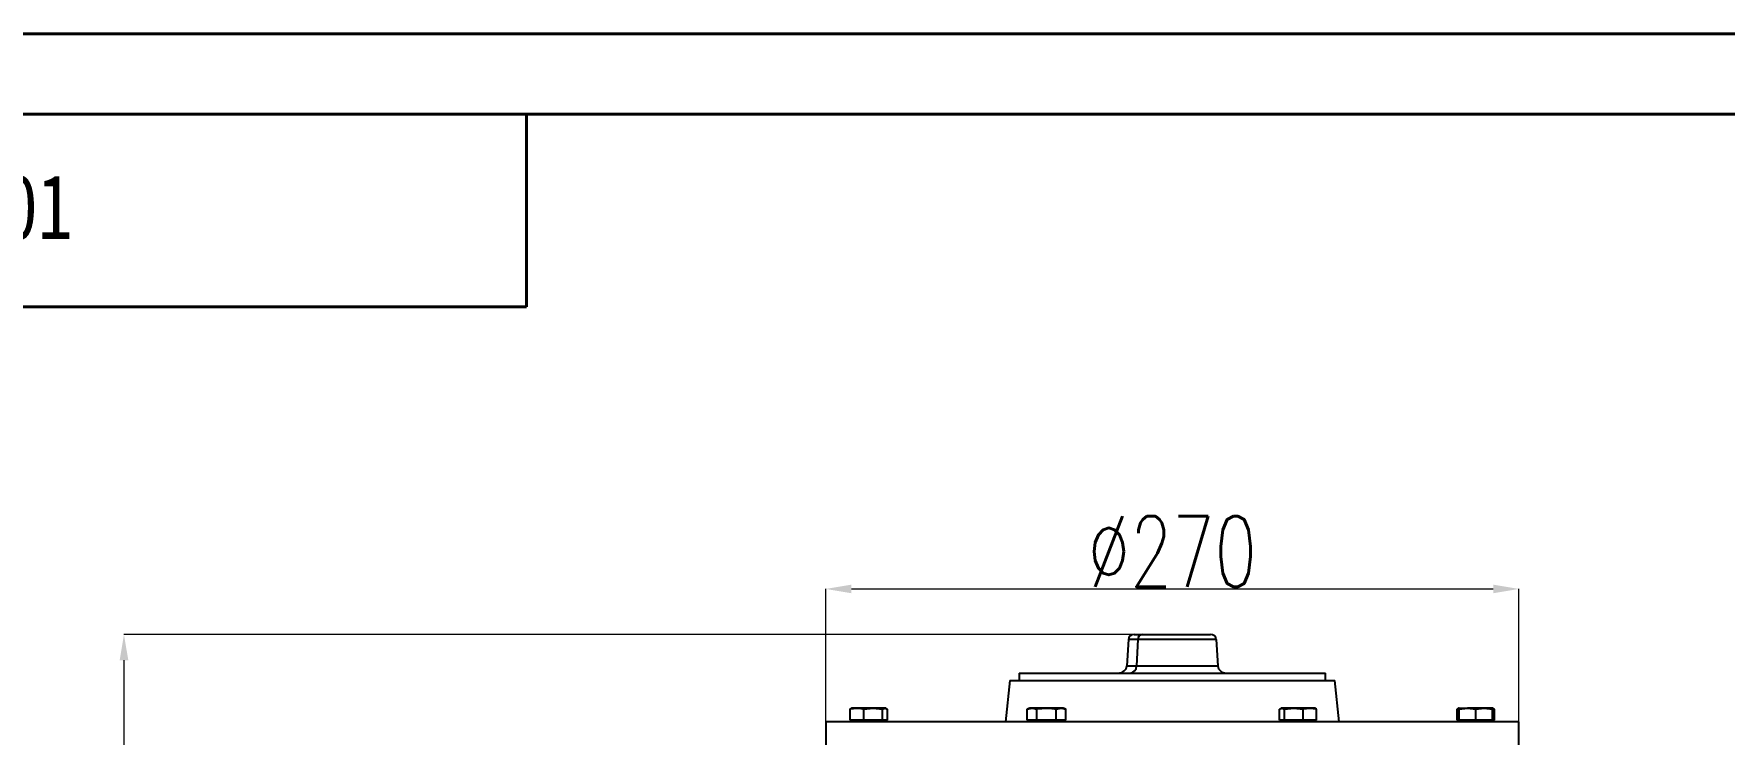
# Model space of a CAD drawing. Header units: millimetres. Extents: x 10469 to 13094, y 11322 to 13178.
# Drawn here: x 10808 to 11467, y 12906 to 13178 of the extents above; entities that cross this region are included whole.
import ezdxf

# ---------------------------------------------------------------- set-up
doc = ezdxf.new("R2010")
doc.units = ezdxf.units.MM
for name, color, linetype, lineweight in [('AM_5', 3, 'Continuous', 25), ('AM_BOR', 7, 'Continuous', 50), ('文字', 7, 'Continuous', 13), ('粗实线', 7, 'Continuous', 40)]:
    doc.layers.add(name, color=color, linetype=linetype, lineweight=lineweight)
doc.styles.add('SLDTEXTSTYLE1', font='txt.shx', dxfattribs={"width": 0.7, "bigfont": 'gbcbig.shx'})
doc.styles.add('STYLE1', font='txt.shx', dxfattribs={"width": 0.8, "height": 3, "bigfont": 'hzdx.shx'})
doc.dimstyles.new('SLDDIMSTYLE12$0', dxfattribs={"dimtxt": 12, "dimasz": 10, "dimexe": 0, "dimexo": 0.0625, "dimgap": 0.875, "dimtad": 1, "dimdec": 1, "dimlfac": 1.8, "dimrnd": 1e-09, "dimzin": 12, "dimdsep": 46, "dimtxsty": 'SLDTEXTSTYLE1', "dimcen": 0.09, "dimdle": 8.16, "dimclrd": 3, "dimclre": 3, "dimadec": 0, "dimazin": 3, "dimtfac": 1, "dimtdec": 1, "dimtofl": 0, "dimtmove": 0, "dimatfit": 3, "dimfxl": 0, "dimfrac": 2, "dimtolj": 1, "dimlwd": 5, "dimlwe": 5, "dimarcsym": 0})

# ---------------------------------------------------------------- blocks, each defined once
blk = doc.blocks.new('*D8')
at = {"layer": 'AM_5', "color": 3, "lineweight": 5, "transparency": 16777216}
blk.add_line((11562.1, 13097.24), (11713.41, 13097.24), dxfattribs=at)
at = {"layer": 'AM_5', "color": 3, "linetype": 'Continuous', "lineweight": 5, "transparency": 16777216}
for p, q in [((11713.41, 13087.24), (11713.41, 12560.62)), ((11405.52, 12550.62), (11713.41, 12550.62))]:
    blk.add_line(p, q, dxfattribs=at)
at = {"layer": 'AM_5', "color": 3, "transparency": 16777216}
for points in [[(11711.75, 13087.24), (11715.08, 13087.24), (11713.41, 13097.24)], [(11711.75, 12560.62), (11715.08, 12560.62), (11713.41, 12550.62)]]:
    blk.add_solid(points, dxfattribs=at)
at = {"layer": 'Defpoints', "color": 0, "transparency": 16777216}
for p in [(11562.04, 13097.24), (11405.45, 12550.62), (11713.41, 12550.62)]:
    blk.add_point(p, dxfattribs=at)
at = {"layer": 'AM_5', "color": 0, "transparency": 16777216, "insert": (11698.82, 12823.93), "char_height": 12, "attachment_point": 5, "rotation": 90, "style": 'SLDTEXTSTYLE1'}
blk.add_mtext('\\A1;{\\H2.28571x;545}', dxfattribs=at)
blk = doc.blocks.new('*D9')
at = {"layer": 'AM_5', "color": 3, "lineweight": 5, "transparency": 16777216}
blk.add_line((11116.78, 12900.64), (11116.78, 12962.14), dxfattribs=at)
at = {"layer": 'AM_5', "color": 3, "linetype": 'Continuous', "lineweight": 5, "transparency": 16777216}
for p, q in [((11126.78, 12962.14), (11376.78, 12962.14)), ((11386.78, 12900.64), (11386.78, 12962.14))]:
    blk.add_line(p, q, dxfattribs=at)
at = {"layer": 'AM_5', "color": 3, "transparency": 16777216}
for points in [[(11126.78, 12963.81), (11126.78, 12960.47), (11116.78, 12962.14)], [(11376.78, 12963.81), (11376.78, 12960.47), (11386.78, 12962.14)]]:
    blk.add_solid(points, dxfattribs=at)
at = {"layer": 'Defpoints', "color": 0, "transparency": 16777216}
for p in [(11386.78, 12962.14), (11116.78, 12900.58), (11386.78, 12900.58)]:
    blk.add_point(p, dxfattribs=at)
at = {"layer": 'AM_5', "color": 0, "transparency": 16777216, "insert": (11251.78, 12976.73), "char_height": 12, "attachment_point": 5, "style": 'SLDTEXTSTYLE1'}
blk.add_mtext('\\A1;{\\H2.28571x;%%C270}', dxfattribs=at)
blk = doc.blocks.new('*D10')
at = {"layer": 'AM_5', "color": 3, "lineweight": 5, "transparency": 16777216}
blk.add_line((11237.8, 12944.4), (10843.4, 12944.4), dxfattribs=at)
at = {"layer": 'AM_5', "color": 3, "linetype": 'Continuous', "lineweight": 5, "transparency": 16777216}
for p, q in [((10843.4, 12934.4), (10843.4, 12620.62)), ((11249.48, 12610.62), (10843.4, 12610.62))]:
    blk.add_line(p, q, dxfattribs=at)
at = {"layer": 'AM_5', "color": 3, "transparency": 16777216}
for points in [[(10841.73, 12934.4), (10845.07, 12934.4), (10843.4, 12944.4)], [(10841.73, 12620.62), (10845.07, 12620.62), (10843.4, 12610.62)]]:
    blk.add_solid(points, dxfattribs=at)
at = {"layer": 'Defpoints', "color": 0, "transparency": 16777216}
for p in [(11237.86, 12944.4), (10843.4, 12610.62), (11249.54, 12610.62)]:
    blk.add_point(p, dxfattribs=at)
at = {"layer": 'AM_5', "color": 0, "transparency": 16777216, "insert": (10828.81, 12777.51), "char_height": 12, "attachment_point": 5, "rotation": 90, "style": 'SLDTEXTSTYLE1'}
blk.add_mtext('\\A1;{\\H2.28571x;335}', dxfattribs=at)
blk = doc.blocks.new('rA3')
at = {"layer": '粗实线'}
for p, q in [((753.38, 421.26), (333.38, 421.26)), ((748.38, 416.26), (358.38, 416.26)), ((418.38, 404.26), (418.38, 416.26)), ((358.38, 404.26), (418.38, 404.26))]:
    blk.add_line(p, q, dxfattribs=at)

msp = doc.modelspace()

# ---------------------------------------------------------------- linework, layer by layer
at = {"color": 7, "linetype": 'Continuous', "lineweight": 25}
for p, q in [((11234.665, 12942.472), (11234.067, 12932.211)), ((11238.358, 12942.472), (11234.665, 12942.472)), ((11236.888, 12944.368), (11240.101, 12944.368)), ((11238.358, 12942.472), (11237.889, 12932.211)), ((11268.889, 12942.472), (11238.358, 12942.472)), ((11240.101, 12944.368), (11266.666, 12944.368)), ((11268.889, 12942.472), (11269.487, 12932.211)), ((11192.1, 12929.368), (11192.1, 12926.45)), ((11192.1, 12929.368), (11192.531, 12929.368)), ((11192.531, 12929.368), (11311.454, 12929.368)), ((11234.067, 12932.211), (11237.889, 12932.211)), ((11237.889, 12932.211), (11269.487, 12932.211)), ((11311.454, 12926.45), (11311.454, 12929.368)), ((11188.459, 12926.45), (11186.777, 12910.45)), ((11188.459, 12926.45), (11251.777, 12926.45)), ((11251.777, 12926.45), (11315.095, 12926.45)), ((11316.777, 12910.45), (11315.095, 12926.45)), ((11126.791, 12915.58), (11126.271, 12915.384)), ((11126.271, 12911.05), (11126.271, 12915.384)), ((11127.02, 12915.75), (11126.763, 12915.656)), ((11128.924, 12915.75), (11127.02, 12915.75)), ((11135.203, 12915.75), (11128.924, 12915.75)), ((11131.578, 12915.384), (11135.203, 12915.75)), ((11131.578, 12911.05), (11131.578, 12915.384)), ((11135.203, 12915.75), (11138.828, 12915.384)), ((11139.799, 12915.75), (11135.203, 12915.75)), ((11138.828, 12915.384), (11139.799, 12915.75)), ((11138.828, 12911.05), (11138.828, 12915.384)), ((11139.799, 12915.75), (11140.77, 12915.384)), ((11140.02, 12915.75), (11139.799, 12915.75)), ((11140.277, 12915.656), (11140.02, 12915.75)), ((11140.77, 12911.05), (11140.77, 12915.384)), ((11196.294, 12915.75), (11195.288, 12915.384)), ((11195.288, 12915.384), (11197.164, 12915.75)), ((11195.288, 12911.05), (11195.288, 12915.384)), ((11197.164, 12915.75), (11196.294, 12915.75)), ((11197.164, 12915.75), (11199.041, 12915.384)), ((11202.794, 12915.75), (11197.164, 12915.75)), ((11199.041, 12911.05), (11199.041, 12915.384)), ((11208.423, 12915.75), (11202.794, 12915.75)), ((11206.546, 12915.384), (11208.423, 12915.75)), ((11206.546, 12911.05), (11206.546, 12915.384)), ((11208.423, 12915.75), (11210.299, 12915.384)), ((11209.294, 12915.75), (11208.423, 12915.75)), ((11210.299, 12915.384), (11209.294, 12915.75)), ((11210.299, 12911.05), (11210.299, 12915.384)), ((11293.511, 12915.384), (11294.482, 12915.75)), ((11293.511, 12911.05), (11293.511, 12915.384)), ((11294.26, 12915.75), (11294.003, 12915.656)), ((11294.26, 12915.75), (11294.482, 12915.75)), ((11294.482, 12915.75), (11295.453, 12915.384)), ((11299.078, 12915.75), (11294.482, 12915.75)), ((11295.453, 12915.384), (11299.078, 12915.75)), ((11295.453, 12911.05), (11295.453, 12915.384)), ((11299.078, 12915.75), (11302.703, 12915.384)), ((11305.357, 12915.75), (11299.078, 12915.75)), ((11302.703, 12911.05), (11302.703, 12915.384)), ((11307.26, 12915.75), (11305.357, 12915.75)), ((11307.517, 12915.656), (11307.26, 12915.75)), ((11308.01, 12915.384), (11307.49, 12915.58)), ((11308.01, 12911.05), (11308.01, 12915.384)), ((11363.304, 12915.58), (11362.784, 12915.384)), ((11362.784, 12911.05), (11362.784, 12915.384)), ((11363.534, 12915.75), (11363.277, 12915.656)), ((11363.534, 12915.384), (11366.784, 12915.75)), ((11363.534, 12915.75), (11366.784, 12915.75)), ((11363.534, 12911.05), (11363.534, 12915.384)), ((11366.784, 12915.75), (11370.034, 12915.384)), ((11373.284, 12915.75), (11366.784, 12915.75)), ((11370.034, 12915.384), (11373.284, 12915.75)), ((11370.034, 12911.05), (11370.034, 12915.384)), ((11373.284, 12915.75), (11376.534, 12915.384)), ((11376.534, 12915.75), (11373.284, 12915.75)), ((11376.791, 12915.656), (11376.534, 12915.75)), ((11376.534, 12911.05), (11376.534, 12915.384)), ((11376.763, 12915.58), (11377.283, 12915.384)), ((11377.283, 12911.05), (11377.283, 12915.384)), ((11116.777, 12910.45), (11116.777, 12900.58)), ((11386.777, 12910.45), (11116.777, 12910.45)), ((11131.578, 12911.05), (11126.271, 12911.05)), ((11127.185, 12911.05), (11127.785, 12910.45)), ((11138.828, 12911.05), (11131.578, 12911.05)), ((11140.77, 12911.05), (11138.828, 12911.05)), ((11139.255, 12910.45), (11139.855, 12911.05)), ((11199.041, 12911.05), (11195.288, 12911.05)), ((11196.459, 12911.05), (11197.059, 12910.45)), ((11206.546, 12911.05), (11199.041, 12911.05)), ((11210.299, 12911.05), (11206.546, 12911.05)), ((11208.529, 12910.45), (11209.129, 12911.05)), ((11295.453, 12911.05), (11293.511, 12911.05)), ((11294.425, 12911.05), (11295.025, 12910.45)), ((11302.703, 12911.05), (11295.453, 12911.05)), ((11308.01, 12911.05), (11302.703, 12911.05)), ((11306.495, 12910.45), (11307.095, 12911.05)), ((11363.534, 12911.05), (11362.784, 12911.05)), ((11370.034, 12911.05), (11363.534, 12911.05)), ((11363.699, 12911.05), (11364.299, 12910.45)), ((11376.534, 12911.05), (11370.034, 12911.05)), ((11375.769, 12910.45), (11376.369, 12911.05)), ((11377.283, 12911.05), (11376.534, 12911.05)), ((11386.777, 12900.58), (11386.777, 12910.45))]:
    msp.add_line(p, q, dxfattribs=at)
for centre, major_axis, ratio, start_param, end_param in [((11236.888, 12942.368), (2.226, 0), 0.8985911, 1.5707963, 3.0892328), ((11240.101, 12942.368), (0, 2), 0.8726727, 0, 1.5184364), ((11266.666, 12942.368), (2.226, 0), 0.8985911, 0.0523599, 1.5707963), ((11230.733, 12932.368), (3.339, 0), 0.8985911, 4.712389, 6.2308254), ((11235.275, 12932.368), (0, 3), 0.8726727, 3.1415927, 4.6600291), ((11272.821, 12932.368), (3.339, 0), 0.8985911, 3.1939525, 4.712389)]:
    msp.add_ellipse(centre, major_axis=major_axis, ratio=ratio, start_param=start_param, end_param=end_param, dxfattribs=at)
for points, knots in [([(11126.271, 12915.384), (11126.294, 12915.39), (11127.169, 12915.614), (11128.059, 12915.683), (11128.924, 12915.75)], [0, 0, 0, 0, 0.0269953, 1, 1, 1, 1]), ([(11128.924, 12915.75), (11129.589, 12915.71), (11130.48, 12915.656), (11131.356, 12915.439), (11131.578, 12915.384)], [0, 0, 0, 0, 0.7469333, 1, 1, 1, 1]), ([(11199.041, 12915.384), (11199.074, 12915.39), (11200.311, 12915.614), (11201.569, 12915.683), (11202.794, 12915.75)], [0, 0, 0, 0, 0.0269953, 1, 1, 1, 1]), ([(11202.794, 12915.75), (11203.734, 12915.71), (11204.993, 12915.656), (11206.233, 12915.439), (11206.546, 12915.384)], [0, 0, 0, 0, 0.7469333, 1, 1, 1, 1]), ([(11302.703, 12915.384), (11302.727, 12915.39), (11303.601, 12915.614), (11304.491, 12915.683), (11305.357, 12915.75)], [0, 0, 0, 0, 0.0269953, 1, 1, 1, 1]), ([(11305.357, 12915.75), (11306.022, 12915.71), (11306.912, 12915.656), (11307.788, 12915.439), (11308.01, 12915.384)], [0, 0, 0, 0, 0.7469333, 1, 1, 1, 1]), ([(11362.784, 12915.384), (11363.005, 12915.448), (11363.253, 12915.519), (11363.506, 12915.544), (11363.534, 12915.547)], [0, 0, 0, 0, 0.8897008, 1, 1, 1, 1]), ([(11363.534, 12915.75), (11363.534, 12915.683), (11363.534, 12915.614), (11363.534, 12915.39), (11363.534, 12915.384)], [0, 0, 0, 0, 0.97300478, 1, 1, 1, 1]), ([(11376.534, 12915.384), (11376.534, 12915.39), (11376.534, 12915.614), (11376.534, 12915.683), (11376.534, 12915.75)], [0, 0, 0, 0, 0.0269953, 1, 1, 1, 1])]:
    msp.add_open_spline(points, degree=3, knots=knots, dxfattribs=at)

# ---------------------------------------------------------------- block references
at = {"layer": 'AM_BOR', "xscale": 6.25, "yscale": 6.25, "zscale": 6.25}
msp.add_blockref('rA3', (8385.387, 10545.429), dxfattribs=at)

# ---------------------------------------------------------------- texts
at = {"layer": '文字', "insert": (10762.179, 13107.815), "char_height": 25, "width": 375.00001, "attachment_point": 5, "style": 'STYLE1'}
msp.add_mtext('{\\fSimSun|b0|i0|c134|p2;RQ150-001}', dxfattribs=at)

# ---------------------------------------------------------------- dimensions: what is measured, and where the dimension line sits
at = {"layer": 'AM_5'}
dim = msp.add_linear_dim(base=(11713.413, 12550.615), p1=(11562.039, 13097.241), p2=(11405.453, 12550.615), angle=90, text='{\\H2.28571x;545}', dimstyle='SLDDIMSTYLE12$0', override={"dimlfac": 1}, dxfattribs=at)
dim.commit()
dim.dimension.update_dxf_attribs({"geometry": '*D8', "text_midpoint": (11713.413, 12823.928), "dimtype": 160})
dim = msp.add_linear_dim(base=(11386.777, 12962.14), p1=(11116.777, 12900.58), p2=(11386.777, 12900.58), text='{\\H2.28571x;%%C270}', dimstyle='SLDDIMSTYLE12$0', override={"dimlfac": 1}, dxfattribs=at)
dim.commit()
dim.dimension.update_dxf_attribs({"geometry": '*D9', "text_midpoint": (11251.777, 12976.729)})
dim = msp.add_linear_dim(base=(10843.402, 12610.615), p1=(11237.864, 12944.401), p2=(11249.539, 12610.615), angle=90, text='{\\H2.28571x;335}', dimstyle='SLDDIMSTYLE12$0', override={"dimlfac": 1}, dxfattribs=at)
dim.commit()
dim.dimension.update_dxf_attribs({"geometry": '*D10', "text_midpoint": (10828.812, 12777.508)})

doc.saveas('drawing.dxf')
